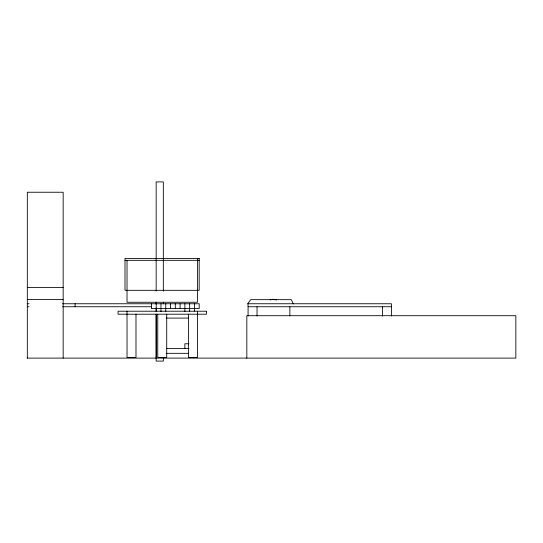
<?xml version="1.0" encoding="UTF-8"?>
<svg xmlns="http://www.w3.org/2000/svg" width="543" height="543" viewBox="0 0 543 543"><rect width="100%" height="100%" fill="white"/><g stroke="black" fill="none" stroke-linecap="round" stroke-linejoin="round"><path stroke-width="0.81" d="M247.547 303.91L250.771 299.655L291.299 299.655L293.363 303.91M270.136 299.933L272.688 299.254L276.57 299.933M124.999 260.328L199.179 260.328M27.326 287.505L63.164 287.505M27.326 299.451L63.164 299.451M27.326 303.754L29.003 303.754M62.54 303.754L199.2 303.754L199.2 308.533L151.416 308.533L151.416 303.754M27.326 306.741L29.003 306.741M62.54 306.741L151.714 306.741M248.076 306.741L391.422 306.741M166.165 318.089L188.604 318.089M188.842 343.773L184.864 343.773L184.864 348.552M166.579 348.552L188.842 348.552M166.165 353.33L188.604 353.33M27.15 358.108L515.85 358.108L515.85 315.7L246.834 315.7L246.834 358.108M391.422 316.006L391.422 303.754L248.076 303.754L248.076 316.006M382.462 306.741L382.462 316.006M289.887 306.741L289.853 315.938M257.036 306.741L257.036 316.006M197.448 258.42L197.448 302.261L127.028 302.261L127.028 260.328M197.448 311.22L197.448 357.389L188.489 357.389L188.489 314.207M194.421 303.754L194.421 311.051M189.643 303.754L189.643 311.716M184.864 303.754L184.864 311.716M180.086 303.754L180.086 308.533M175.308 303.754L175.308 308.533M170.529 303.754L170.529 308.533M166.715 314.207L166.715 357.389L157.755 357.389L157.755 314.207M165.751 303.754L165.751 311.716M163.334 291.184L163.334 181.905L156.167 181.905L156.167 291.184M163.334 302.2L163.334 303.89M163.334 358.108L163.334 361.095L156.167 361.095L156.167 314.058L156.194 358.108M160.972 303.754L160.972 311.716M156.194 303.754L156.194 311.051M156.167 302.2L156.167 303.89M156.167 308.125L156.167 311.512M135.988 314.207L135.988 357.389L127.028 357.389L127.028 311.22M75.11 303.754L75.11 306.741M63.164 358.108L63.164 192.242L27.326 192.242L27.326 358.108M199.179 258.42L124.999 258.42L124.999 290.315L199.179 290.315L199.179 258.42M206.408 311.22L118.069 311.22L118.069 314.207L206.408 314.207L206.408 311.22"/></g></svg>
